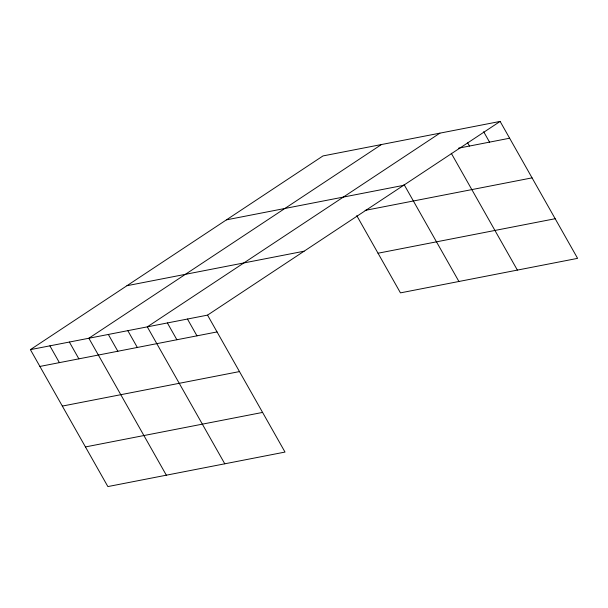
<?xml version="1.0" encoding="UTF-8"?>
<svg xmlns="http://www.w3.org/2000/svg" width="608" height="608" viewBox="0 0 608 608"><rect width="100%" height="100%" fill="white"/><g stroke="black" fill="none" stroke-linecap="round" stroke-linejoin="round"><path stroke-width="0.91" d="M30.4 349.638L207.541 315.126L285.015 452.071L107.874 486.575L30.4 349.638L322.985 155.929L500.126 121.425L577.6 258.362L400.459 292.874L356.767 215.642M381.436 144.544L88.859 338.246L166.334 475.19M439.896 133.16L147.311 326.861L224.785 463.805M207.541 315.126L500.126 121.425M458.523 148.177L509.626 138.221M226.434 219.853L403.568 185.349M365.127 210.391L532.061 177.87M126.95 285.714L304.091 251.21M378.032 253.224L555.172 218.72M39.908 366.434L217.041 331.93M62.335 406.083L239.476 371.579M85.447 446.933L262.588 412.422M483.672 131.738L489.554 142.135M467.666 142.842L469.475 146.042M451.273 153.262L517.37 270.096M404.031 184.467L458.918 281.481M187.462 319.04L196.969 335.844M167.39 322.954L176.89 339.75M127.824 330.661L137.332 347.457M108.338 334.453L117.846 351.257M69.373 342.046L78.873 358.842M49.886 345.838L59.394 362.642"/></g></svg>
